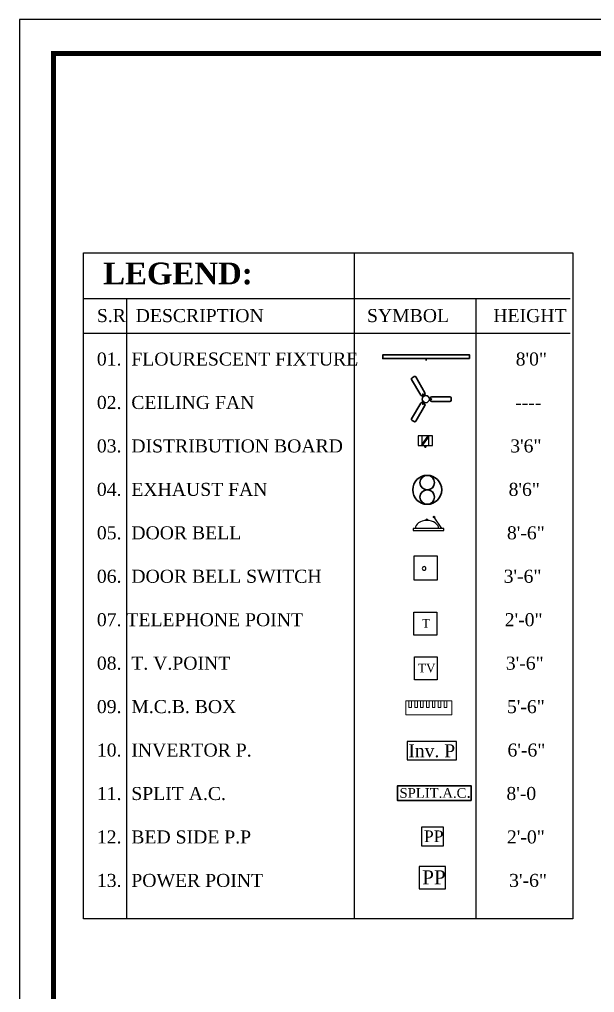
# Model space of a CAD drawing. Header units: millimetres. Extents: x -6808 to 215771, y -89660 to -16303.
# Drawn here: x 98414.5 to 98685.8, y -52906.9 to -52447.8 of the extents above; entities that cross this region are included whole.
import ezdxf

# ---------------------------------------------------------------- set-up
doc = ezdxf.new("R2010")
doc.units = ezdxf.units.MM
doc.layers.get('0').update_dxf_attribs({"color": 8})
for name, color, linetype in [('A-Clng', 150, 'Continuous'), ('DIM OUT', 7, 'Continuous'), ('FORMAT', 7, 'Continuous')]:
    doc.layers.add(name, color=color, linetype=linetype)
doc.layers.add('A-Lite-Clng', color=5, linetype='Continuous', lineweight=30)
doc.layers.add('dim-1', color=4, linetype='Continuous', lineweight=5)
doc.styles.add('3 INCH.', font='times.ttf', dxfattribs={"height": 4})
doc.styles.add('6 INCH', font='times.ttf', dxfattribs={"height": 6})
doc.styles.get("Standard").update_dxf_attribs({"font": 'times.ttf'})

# ---------------------------------------------------------------- blocks, each defined once
blk = doc.blocks.new('FLOURESCENT')
at = {"layer": 'A-Lite-Clng', "color": 5, "lineweight": 30, "ltscale": 10}
blk.add_line((1, 0), (0, 0), dxfattribs=at)
blk.add_lwpolyline([(1, -24), (3, -24), (3, 24), (1, 24)], close=True, dxfattribs=at)
blk = doc.blocks.new('FAN')
at = {"layer": 'A-Lite-Clng', "color": 5, "ltscale": 10}
for p, q in [((-4.19, 3.26), (-11.73, 16.32)), ((-11.37, 17.69), (-9.63, 18.69)), ((-0.73, 5.26), (-8.27, 18.32)), ((-2.83, 2.9), (-1.09, 3.9)), ((-2.27, 3.22), (-1.8, 2.4)), ((-1.65, 3.57), (-1.18, 2.76)), ((3.92, 0.35), (2.98, 0.35)), ((3.92, 1), (3.92, -1)), ((4.92, 2), (20, 2)), ((21, 1), (21, -1)), ((-4.19, -3.26), (-11.73, -16.32)), ((-0.73, -5.26), (-8.27, -18.32)), ((-1.09, -3.9), (-2.83, -2.9)), ((-2.27, -3.22), (-1.8, -2.4)), ((-1.65, -3.57), (-1.18, -2.76)), ((3.92, -0.35), (2.98, -0.35)), ((4.92, -2), (20, -2)), ((-9.63, -18.69), (-11.37, -17.69))]:
    blk.add_line(p, q, dxfattribs=at)
for centre, radius in [((0, 0), 3), ((-2.44, 3.55), 0.102), ((-2.42, 4.14), 0.109), ((-1.86, 3.89), 0.102), ((4.3, 0.33), 0.102), ((4.79, 0.03), 0.109), ((-2.44, -3.56), 0.102), ((-2.37, -4.16), 0.109), ((-1.86, -3.89), 0.102), ((4.3, -0.33), 0.102)]:
    blk.add_circle(centre, radius, dxfattribs=at)
for centre, start, end in [((-10.87, 16.82), 120, 210), ((-9.13, 17.82), 30, 120), ((-3.33, 3.76), 210, 300), ((-1.59, 4.76), 300, 30), ((4.92, 1), 90, 180), ((20, 1), 0, 90), ((-3.33, -3.76), 60, 150), ((-1.59, -4.76), 330, 60), ((4.92, -1), 180, 270), ((20, -1), 270, 0), ((-10.87, -16.82), 150, 240), ((-9.13, -17.82), 240, 330)]:
    blk.add_arc(centre, 1, start, end, dxfattribs=at)
blk = doc.blocks.new('switch board')
for p, q in [((0, 2.33), (0, -3.5)), ((4, 2.33), (0, 2.33)), ((4, 0.83), (0, 0.83)), ((3.6, -2), (0, 0.51)), ((4, -1.68), (0.4, 0.83)), ((4, -0.51), (4, 2.33)), ((0, -2), (4, -2)), ((0, -3.5), (4, -3.5)), ((4, -0.66), (4, -0.51)), ((4, -3.5), (4, -0.66))]:
    blk.add_line(p, q)
blk.add_arc((4.33, -0.59), 0.336, 193.0399, 166.9601)
blk = doc.blocks.new('mcb')
at = {"ltscale": 4}
for points in [[(47372.96, 6403.89), (47387.21, 6403.89), (47387.21, 6408.22), (47372.96, 6408.22)], [(47373.94, 6408.22), (47374.76, 6408.22), (47374.76, 6406.19), (47373.94, 6406.19)], [(47375.74, 6408.22), (47376.57, 6408.22), (47376.57, 6406.19), (47375.74, 6406.19)], [(47377.55, 6408.22), (47378.37, 6408.22), (47378.37, 6406.19), (47377.55, 6406.19)], [(47379.35, 6408.22), (47380.17, 6408.22), (47380.17, 6406.19), (47379.35, 6406.19)], [(47381.16, 6408.22), (47381.98, 6408.22), (47381.98, 6406.19), (47381.16, 6406.19)], [(47382.96, 6408.22), (47383.78, 6408.22), (47383.78, 6406.19), (47382.96, 6406.19)], [(47384.77, 6408.22), (47385.59, 6408.22), (47385.59, 6406.19), (47384.77, 6406.19)]]:
    blk.add_lwpolyline(points, close=True, dxfattribs=at)

msp = doc.modelspace()

# ---------------------------------------------------------------- linework, layer by layer
at = {"ltscale": 20}
for p, q in [((98572.422, -52557.966), (98572.422, -52872.045)), ((98444.776, -52579.473), (98674.424, -52579.473)), ((98465.055, -52579.473), (98465.055, -52872.045)), ((98629.841, -52579.473), (98629.841, -52872.045)), ((98444.776, -52595.817), (98674.424, -52595.817))]:
    msp.add_line(p, q, dxfattribs=at)
msp.add_line((98613.747, -52688.014), (98610.166, -52682.532))
msp.add_lwpolyline([(98444.776, -52557.966), (98675.56, -52557.966), (98675.56, -52872.045), (98444.776, -52872.045)], close=True, dxfattribs=at)
for points in [[(98600.315, -52688.922), (98614.691, -52688.922), (98614.691, -52688.014), (98600.315, -52688.014)], [(98600.58, -52712.096), (98611.745, -52712.096), (98611.745, -52700.943), (98600.58, -52700.943)]]:
    msp.add_lwpolyline(points, close=True)
msp.add_lwpolyline([(98604.57, -52706.77, 1), (98606.321, -52706.77, 1)], format="xyb", close=True)
at = {"ltscale": 4}
for points in [[(98611.369, -52738.261), (98600.58, -52738.261), (98600.58, -52727.471), (98611.369, -52727.471)], [(98611.64, -52759.361), (98600.85, -52759.361), (98600.85, -52748.571), (98611.64, -52748.571)]]:
    msp.add_lwpolyline(points, close=True, dxfattribs=at)
at = {"ltscale": 5}
for points in [[(98597.432, -52797.149), (98620.796, -52797.149), (98620.796, -52788.489), (98597.432, -52788.489)], [(98604.139, -52837.7), (98614.532, -52837.7), (98614.532, -52828.89), (98604.139, -52828.89)], [(98603.1, -52857.959), (98615.571, -52857.959), (98615.571, -52847.387), (98603.1, -52847.387)]]:
    msp.add_lwpolyline(points, close=True, dxfattribs=at)
at = {"lineweight": 30, "ltscale": 4}
msp.add_lwpolyline([(98627.639, -52816.295), (98592.901, -52816.295), (98592.901, -52809.334), (98627.639, -52809.334)], close=True, dxfattribs=at)
msp.add_circle((98610.166, -52682.532), 0.342)
msp.add_arc((98606.747, -52684.129), 0.581, 358.59596, 181.40404)
msp.add_ellipse((98606.747, -52687.988), major_axis=(-5.523, 0), ratio=0.6986258, start_param=3.1415927, end_param=6.2831853)
at = {"layer": 'A-Clng', "lineweight": 30, "ltscale": 10}
for centre, radius in [((98606.908, -52669.711), 6.831), ((98606.908, -52666.296), 3.416), ((98606.908, -52673.127), 3.416)]:
    msp.add_circle(centre, radius, dxfattribs=at)
at = {"layer": 'DIM OUT', "linetype": 'Continuous'}
for p, q in [((98444.776, -52557.966), (98675.56, -52557.966)), ((98444.776, -52872.045), (98444.776, -52557.966)), ((98675.56, -52872.045), (98444.776, -52872.045))]:
    msp.add_line(p, q, dxfattribs=at)
at = {"layer": 'FORMAT', "color": 0}
msp.add_lwpolyline([(98414.532, -52447.789), (98414.532, -53532.439), (99178.37, -53532.439), (99178.37, -52447.789)], close=True, dxfattribs=at)
msp.add_lwpolyline([(98414.532, -52447.789), (98414.532, -53532.439), (99178.37, -53532.439), (99178.37, -52447.789)], close=True, dxfattribs=at)
at = {"layer": 'FORMAT', "color": 0, "const_width": 2.24}
msp.add_lwpolyline([(98430.609, -52463.866), (98430.609, -53516.362), (99162.293, -53516.362), (99162.293, -52463.866)], close=True, dxfattribs=at)
msp.add_lwpolyline([(98430.609, -52463.866), (98430.609, -53516.362), (99162.293, -53516.362), (99162.293, -52463.866)], close=True, dxfattribs=at)

# ---------------------------------------------------------------- block references
at = {"ltscale": 20, "xscale": 0.8539003759808675, "yscale": 0.8539003759808675, "zscale": 0.8539003759808675, "rotation": 90}
msp.add_blockref('FLOURESCENT', (98606.437, -52608.628), dxfattribs=at)
at = {"xscale": 0.5692669173810085, "yscale": 0.5692669173810085, "zscale": 0.5692669173810085}
msp.add_blockref('FAN', (98606.221, -52626.897), dxfattribs=at)
at = {"ltscale": 4, "xscale": 1.16772700987599, "yscale": 1.16772700987599, "zscale": 1.16772700987599, "rotation": 270.0019310329495}
msp.add_blockref('switch board', (98606.71, -52644.196), dxfattribs=at)
at = {"layer": 'dim-1', "color": 4, "lineweight": 25, "xscale": 1.52947819901892, "yscale": 1.52947819901892, "zscale": 1.52947819901892}
msp.add_blockref('mcb', (26140.868, -62570.475), dxfattribs=at)

# ---------------------------------------------------------------- texts
at = {"ltscale": 20, "attachment_point": 1}
for s, insert, char_height, width in [('{\\fTimes New Roman|b1|i0|c0|p18;LEGEND:}', (98454.047, -52562.483), 10.2468, 207.07084), ('S.R  DESCRIPTION                     SYMBOL         HEIGHT\\P\\P01.  FLOURESCENT FIXTURE                                8\'0"\\P\\P02.  CEILING FAN                                                     ----\\P \\P03.  DISTRIBUTION BOARD                                  3\'6" \\P \\P04.  EXHAUST FAN                                                 8\'6"\\P         \\P05.  DOOR BELL                                                      8\'-6"\\P  \\P06.  DOOR BELL SWITCH                                     3\'-6"\\P\\P07. TELEPHONE POINT                                         2\'-0"\\P\\P08.  T. V.POINT                                                        3\'-6"\\P\\P09.  M.C.B. BOX                                                       5\'-6"          \\P                                                                  \\P10.  INVERTOR P.                                                    6\'-6"\\P\\P11.  SPLIT A.C.                                                         8\'-0\\P \\P12.  BED SIDE P.P                                                    2\'-0"\\P\\P13.  POWER POINT                                                  3\'-6"\\P  \\P  ', (98451.057, -52584.42), 6.14808, 276.1554)]:
    msp.add_mtext(s, dxfattribs=dict(at, insert=insert, char_height=char_height, width=width))
at = {"ltscale": 4, "extrusion": (0, 0, -1), "insert": (98608.176, -52730.661), "char_height": 4.046, "width": 10.7898, "attachment_point": 1, "text_direction": (-1, 0, 0)}
msp.add_mtext('T', dxfattribs=at)
at = {"ltscale": 4, "insert": (98602.623, -52751.761), "char_height": 4.0462, "width": 10.7898, "attachment_point": 1}
msp.add_mtext('TV', dxfattribs=at)
at = {"ltscale": 5, "insert": (98597.994, -52789.748), "char_height": 6.1179, "width": 33.47184, "attachment_point": 1, "style": '6 INCH'}
msp.add_mtext('Inv. P', dxfattribs=at)
at = {"color": 1, "ltscale": 4, "insert": (98593.819, -52809.281), "char_height": 5.73554, "width": 248.25571, "attachment_point": 1, "style": '3 INCH.'}
msp.add_mtext('{\\H0.8x;SPLIT.A.C}.', dxfattribs=at)
at = {"ltscale": 5, "attachment_point": 1, "rotation": 360, "style": '6 INCH'}
for insert, char_height, width in [((98605.336, -52830.405), 5.5061, 9.68297), ((98604.536, -52849.205), 6.6073, 11.61957)]:
    msp.add_mtext('PP', dxfattribs=dict(at, insert=insert, char_height=char_height, width=width))

doc.saveas('drawing.dxf')
